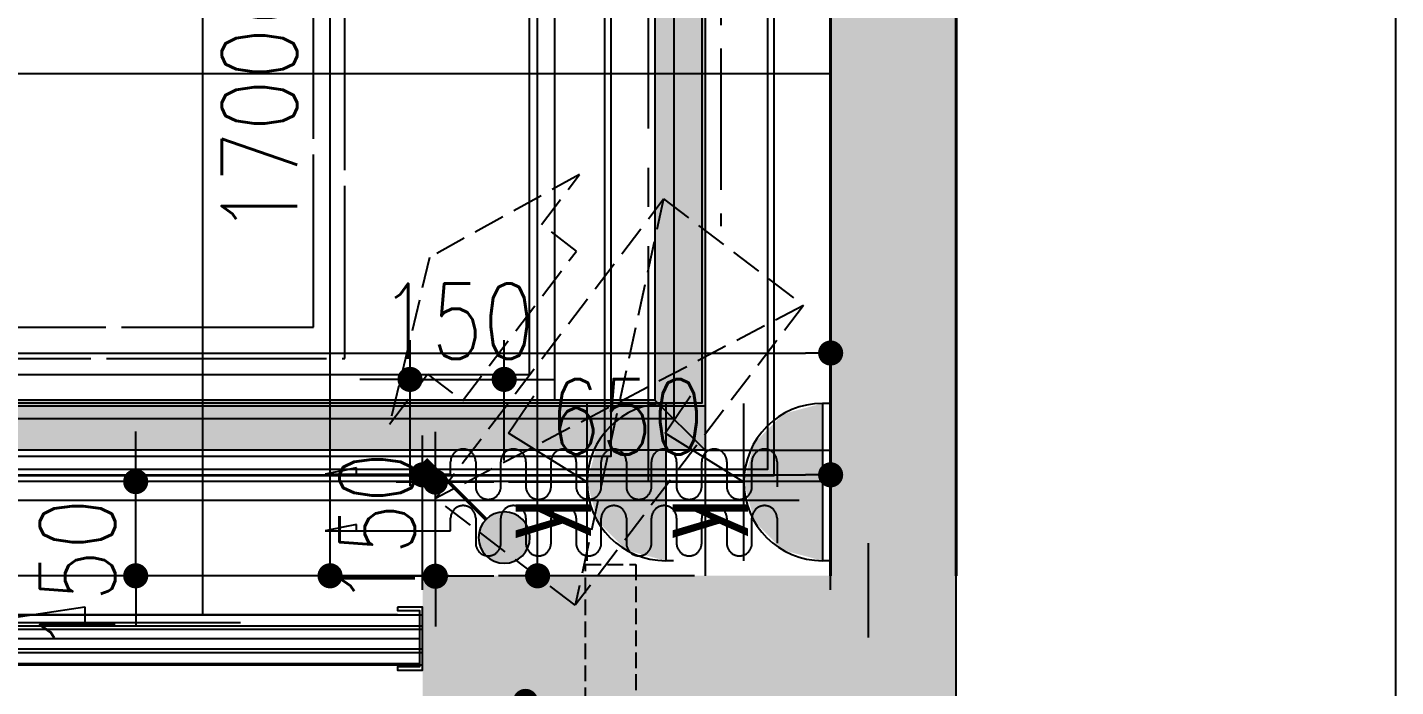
# Model space of a CAD drawing. Header units: inches. Extents: x -2597087 to 134135, y -662679 to 20000.
# Drawn here: x 16245 to 18425, y 6673 to 7723 of the extents above; entities that cross this region are included whole.
import ezdxf
from ezdxf.enums import TextEntityAlignment as Align

# ---------------------------------------------------------------- set-up
doc = ezdxf.new("R2010")
doc.units = ezdxf.units.IN
doc.header["$LTSCALE"] = 100
doc.header["$MEASUREMENT"] = 0
for name, pattern in [('__DASH', [0.35, 0.25, -0.1]), ('CENTER2', [1.125, 0.75, -0.125, 0.125, -0.125]), ('DASH', [0.35, 0.25, -0.1]), ('HIDDENX2', [0.75, 0.5, -0.25])]:
    doc.linetypes.add(name, pattern=pattern)
doc.layers.get('0').update_dxf_attribs({"linetype": 'CONTINUOUS'})
doc.layers.get('Defpoints').update_dxf_attribs({"linetype": 'CONTINUOUS'})
for name, color, linetype in [('_ARWALL-1', 7, 'CONTINUOUS'), ('AIR', 252, 'DASH'), ('DOOR', 4, 'CONTINUOUS'), ('EQUIP-动力', 3, 'CONTINUOUS'), ('EQUIP-照明', 3, 'CONTINUOUS'), ('floor', 8, 'CONTINUOUS'), ('FURNITURE', 1, 'CONTINUOUS'), ('IRC-MED1', 250, 'CONTINUOUS'), ('PUB_HATCH', 8, 'CONTINUOUS'), ('RC', 1, 'CONTINUOUS'), ('RC-dim', 3, 'CONTINUOUS'), ('WALL', 7, 'CONTINUOUS'), ('wall-dim', 3, 'CONTINUOUS'), ('天花开线', 4, 'CONTINUOUS'), ('家具', 1, 'DASH'), ('空调', 8, 'CONTINUOUS')]:
    doc.layers.add(name, color=color, linetype=linetype)
doc.layers.add('COLUMN', color=30, linetype='CONTINUOUS', lineweight=40)
doc.styles.add('_TCH_LABEL', font='COMPLEX', dxfattribs={"bigfont": 'GBCBIG'})
doc.styles.get("Standard").update_dxf_attribs({"font": 'txt.shx', "width": 0.8, "bigfont": 'GBCBIG.shx'})
doc.styles.add('宋体', font='', dxfattribs={"width": 0.8})
doc.styles.get('宋体').set_extended_font_data('SimSun')
doc.dimstyles.new('50', dxfattribs={"dimscale": 50, "dimtxt": 2.4, "dimasz": 0.8, "dimexe": 1.25, "dimexo": 0.6, "dimgap": 0.65, "dimtad": 1, "dimdec": 0, "dimdsep": 46, "dimtxsty": 'Standard', "dimblk1": 'DOT', "dimblk2": 'DOT', "dimsah": 1, "dimcen": 2.5, "dimclrd": 3, "dimclre": 3, "dimclrt": 3, "dimadec": 0, "dimazin": 0, "dimtfac": 1, "dimtdec": 0, "dimtix": 1, "dimtmove": 2, "dimatfit": 0, "dimldrblk": 'DOT', "dimfxl": 5, "dimfxlon": 1, "dimarcsym": 0})

# ---------------------------------------------------------------- blocks, each defined once
blk = doc.blocks.new('A$C6D370B50')
for p, q in [((-1562.1, 38), (-1562.1, 12.5)), ((-1390, 12.5), (-1562.1, 38)), ((-1095.4, 27.5), (-5, 27.5)), ((-1095.4, -12.5), (-1095.4, 27.5)), ((-5, 27.5), (-5, -12.5)), ((-1810, 12.5), (-1390, 12.5)), ((-2095, -12.5), (-2095, -52.5)), ((-1004.6, -12.5), (-2095, -12.5)), ((-5, -12.5), (-1095.4, -12.5)), ((-1004.6, -52.5), (-1004.6, -12.5)), ((-710, -37.5), (-537.9, -63)), ((-290, -37.5), (-710, -37.5)), ((-537.9, -63), (-537.9, -37.5)), ((-2095, -52.5), (-1004.6, -52.5))]:
    blk.add_line(p, q)
blk = doc.blocks.new('A$C516069BB')
at = {"layer": '家具', "color": 2, "linetype": 'HIDDENX2'}
blk.add_lwpolyline([(679.6, 331.1), (0, 331.1), (0, 3039.1), (2023, 3039.1), (2023, 2885.1)], dxfattribs=at)
at = {"layer": '家具', "color": 8, "linetype": 'HIDDENX2'}
blk.add_lwpolyline([(655.7, 381.1), (50, 381.1), (50, 2989.1), (1973, 2989.1), (1973, 2885.1)], dxfattribs=at)
blk = doc.blocks.new('VDFS12A2FAS')
at = {"linetype": 'ByBlock', "lineweight": -2}
h = blk.add_hatch(color=0, dxfattribs=at)
edge = h.paths.add_edge_path()
edge.add_arc((0, 0), 0.818, 0, 360)
at = {"color": 0, "linetype": 'ByBlock', "lineweight": -2}
for p, q in [((0.578, 0.578), (2.454, 2.454)), ((2.454, 2.454), (3.009, 1.899))]:
    blk.add_line(p, q, dxfattribs=at)
at = {"const_width": 0.118}
blk.add_lwpolyline([(0.578, 0.578), (2.454, 2.454), (3.009, 1.899)], dxfattribs=at)
at = {"color": 0, "linetype": 'ByBlock', "lineweight": -2}
blk.add_circle((0, 0), 0.818, dxfattribs=at)
blk = doc.blocks.new('_Dot')
at = {"color": 0, "linetype": 'ByBlock', "lineweight": -2}
blk.add_line((-0.5, 0), (-1, 0), dxfattribs=at)
at = {"color": 0, "linetype": 'ByBlock', "const_width": 0.5}
blk.add_lwpolyline([(-0.25, 0, 1), (0.25, 0, 1)], format="xyb", close=True, dxfattribs=at)
blk = doc.blocks.new('*D82')
at = {"layer": 'Defpoints', "color": 0, "transparency": 16777216}
for p in [(17005, 7162.7), (17005, 7003.6), (16855, 6962.7)]:
    blk.add_point(p, dxfattribs=at)
at = {"layer": 'EQUIP-照明', "color": 3, "lineweight": -2, "transparency": 16777216}
for p, q in [((16855, 6992.7), (16855, 7225.2)), ((17005, 7033.6), (17005, 7225.2)), ((16815, 7162.7), (16775, 7162.7)), ((16855, 7162.7), (17005, 7162.7)), ((17045, 7162.7), (17085, 7162.7))]:
    blk.add_line(p, q, dxfattribs=at)
at = {"layer": 'EQUIP-照明', "color": 3, "lineweight": -2, "transparency": 16777216, "xscale": 40, "yscale": 40, "zscale": 40}
blk.add_blockref('_Dot', (16855, 7162.7), dxfattribs=at)
at = {"layer": 'EQUIP-照明', "color": 3, "lineweight": -2, "transparency": 16777216, "xscale": 40, "yscale": 40, "zscale": 40, "rotation": 180}
blk.add_blockref('_Dot', (17005, 7162.7), dxfattribs=at)
at = {"layer": 'EQUIP-照明', "color": 3, "transparency": 16777216, "insert": (16930, 7255.2), "char_height": 120, "attachment_point": 5}
blk.add_mtext('150', dxfattribs=at)
blk = doc.blocks.new('*D126')
at = {"layer": 'Defpoints', "color": 0, "transparency": 16777216}
for p in [(16875, 7010.7), (14775, 6797.5), (16875, 6797.5)]:
    blk.add_point(p, dxfattribs=at)
at = {"layer": 'wall-dim', "color": 3, "lineweight": -2, "transparency": 16777216}
for p, q in [((14775, 6827.5), (14775, 7073.2)), ((16875, 6827.5), (16875, 7073.2)), ((14815, 7010.7), (16835, 7010.7))]:
    blk.add_line(p, q, dxfattribs=at)
at = {"layer": 'wall-dim', "color": 3, "lineweight": -2, "transparency": 16777216, "xscale": 40, "yscale": 40, "zscale": 40, "rotation": 180}
blk.add_blockref('_Dot', (14775, 7010.7), dxfattribs=at)
at = {"layer": 'wall-dim', "color": 3, "lineweight": -2, "transparency": 16777216, "xscale": 40, "yscale": 40, "zscale": 40}
blk.add_blockref('_Dot', (16875, 7010.7), dxfattribs=at)
at = {"layer": 'wall-dim', "color": 3, "transparency": 16777216, "insert": (15825, 7103.2), "char_height": 120, "attachment_point": 5}
blk.add_mtext('2100', dxfattribs=at)
blk = doc.blocks.new('*D127')
at = {"layer": 'Defpoints', "color": 0, "transparency": 16777216}
for p in [(17525, 7010.7), (16875, 6797.5), (17525, 6797.5)]:
    blk.add_point(p, dxfattribs=at)
at = {"layer": 'wall-dim', "color": 3, "lineweight": -2, "transparency": 16777216}
for p, q in [((16875, 6827.5), (16875, 7073.2)), ((17525, 6827.5), (17525, 7073.2)), ((16915, 7010.7), (17485, 7010.7))]:
    blk.add_line(p, q, dxfattribs=at)
at = {"layer": 'wall-dim', "color": 3, "lineweight": -2, "transparency": 16777216, "xscale": 40, "yscale": 40, "zscale": 40, "rotation": 180}
blk.add_blockref('_Dot', (16875, 7010.7), dxfattribs=at)
at = {"layer": 'wall-dim', "color": 3, "lineweight": -2, "transparency": 16777216, "xscale": 40, "yscale": 40, "zscale": 40}
blk.add_blockref('_Dot', (17525, 7010.7), dxfattribs=at)
at = {"layer": 'wall-dim', "color": 3, "transparency": 16777216, "insert": (17200, 7103.2), "char_height": 120, "attachment_point": 5}
blk.add_mtext('650', dxfattribs=at)
blk = doc.blocks.new('*D209')
at = {"layer": 'Defpoints', "color": 0, "transparency": 16777216}
for p in [(16418, 6999.9), (16418, 6999.9), (16418, 6849.9)]:
    blk.add_point(p, dxfattribs=at)
at = {"layer": 'RC-dim', "color": 3, "lineweight": -2, "transparency": 16777216}
for p, q in [((16418, 7039.9), (16418, 7079.9)), ((16418, 6999.9), (16355.5, 6999.9)), ((16418, 6849.9), (16418, 6999.9)), ((16418, 6849.9), (16355.5, 6849.9)), ((16418, 6809.9), (16418, 6769.9))]:
    blk.add_line(p, q, dxfattribs=at)
at = {"layer": 'RC-dim', "color": 3, "lineweight": -2, "transparency": 16777216, "xscale": 40, "yscale": 40, "zscale": 40}
for p, rotation in [((16418, 6999.9), 270), ((16418, 6849.9), 90)]:
    blk.add_blockref('_Dot', p, dxfattribs=dict(at, rotation=rotation))
at = {"layer": 'RC-dim', "color": 3, "transparency": 16777216, "insert": (16325.5, 6849.9), "char_height": 120, "attachment_point": 5, "rotation": 90}
blk.add_mtext('150', dxfattribs=at)
blk = doc.blocks.new('*D215')
at = {"layer": 'Defpoints', "color": 0, "transparency": 16777216}
for p in [(17525, 7204.7), (14225, 6902.7), (17525, 6902.7)]:
    blk.add_point(p, dxfattribs=at)
at = {"layer": 'wall-dim', "color": 3, "lineweight": -2, "transparency": 16777216}
for p, q in [((14225, 6954.7), (14225, 7267.2)), ((17525, 6954.7), (17525, 7267.2)), ((14265, 7204.7), (17485, 7204.7))]:
    blk.add_line(p, q, dxfattribs=at)
at = {"layer": 'wall-dim', "color": 3, "lineweight": -2, "transparency": 16777216, "xscale": 40, "yscale": 40, "zscale": 40, "rotation": 180}
blk.add_blockref('_Dot', (14225, 7204.7), dxfattribs=at)
at = {"layer": 'wall-dim', "color": 3, "lineweight": -2, "transparency": 16777216, "xscale": 40, "yscale": 40, "zscale": 40}
blk.add_blockref('_Dot', (17525, 7204.7), dxfattribs=at)
at = {"layer": 'wall-dim', "color": 3, "transparency": 16777216, "insert": (15875, 7297.2), "char_height": 120, "attachment_point": 5}
blk.add_mtext('3300', dxfattribs=at)
blk = doc.blocks.new('柜式空调')
at = {"layer": '空调', "linetype": 'DASH', "ltscale": 2}
for p, q in [((-300, 0), (300, -280)), ((-300, -280), (300, 0))]:
    blk.add_line(p, q, dxfattribs=at)
for points in [[(300, -280), (-300, -280), (-300, 0), (300, 0)], [(250, -410), (150, -410), (150, -340), (-150, -340), (-150, -410), (-250, -410), (0, -520)]]:
    blk.add_lwpolyline(points, close=True, dxfattribs=at)
blk = doc.blocks.new('A$C38B7485E')
at = {"layer": 'PUB_HATCH'}
blk.add_hatch(color=6, dxfattribs=at).paths.add_polyline_path([(8650.1, 2000), (9500.1, 2000), (9500.1, 2056.4), (9500.1, 2100), (9500.1, 4400), (9300.1, 4400), (9300.1, 2200), (8650.1, 2200)])
at = {"layer": '_ARWALL-1'}
blk.add_line((9500.1, 700), (9500.1, 10700), dxfattribs=at)
at = {"layer": 'COLUMN', "color": 6}
for p, q in [((9300.1, 4400), (9300.1, 2200)), ((9500.1, 2200), (9500.1, 4400))]:
    blk.add_line(p, q, dxfattribs=at)
blk = doc.blocks.new('HJ1')
for p, q in [((-337.8, 478), (-337.8, 444.2)), ((337.8, 478), (337.8, 444.2)), ((-337.8, 444.2), (337.8, 444.2)), ((337.8, 106.4), (-337.8, 106.4)), ((0, 106.4), (-209.3, -232)), ((0, 106.4), (0, -231.4)), ((-209.3, -232), (-370.8, -122.7))]:
    blk.add_line(p, q)
blk.add_arc((0, 444.2), 337.8, 180, 0)
for points in [[(292.6, 275.3), (-292.6, 275.3), (337.8, 444.2), (-337.8, 444.2)], [(168.9, 151.7), (-168.9, 151.7), (292.6, 275.3), (-292.6, 275.3)], [(0, 106.4), (0, 106.4), (168.9, 151.7), (-168.9, 151.7)]]:
    blk.add_solid(points)
at = {"style": '_TCH_LABEL', "flags": 9}
blk.add_attdef('A', (0, -231.4), '', height=0.0135, dxfattribs=at)
blk = doc.blocks.new('*D321')
at = {"layer": 'Defpoints', "color": 0, "transparency": 16777216}
for p in [(16895.4, 6999.2), (17018.7, 6999.2), (17018.7, 6849.2)]:
    blk.add_point(p, dxfattribs=at)
at = {"layer": 'EQUIP-动力', "color": 3, "lineweight": -2, "transparency": 16777216}
for p, q in [((16895.4, 7039.2), (16895.4, 7079.2)), ((16988.7, 6999.2), (16832.9, 6999.2)), ((16895.4, 6849.2), (16895.4, 6999.2)), ((16988.7, 6849.2), (16832.9, 6849.2)), ((16895.4, 6809.2), (16895.4, 6769.2))]:
    blk.add_line(p, q, dxfattribs=at)
at = {"layer": 'EQUIP-动力', "color": 3, "lineweight": -2, "transparency": 16777216, "xscale": 40, "yscale": 40, "zscale": 40}
for p, rotation in [((16895.4, 6999.2), 270), ((16895.4, 6849.2), 90)]:
    blk.add_blockref('_Dot', p, dxfattribs=dict(at, rotation=rotation))
at = {"layer": 'EQUIP-动力', "color": 3, "transparency": 16777216, "insert": (16802.9, 6924.2), "char_height": 120, "attachment_point": 5, "rotation": 90}
blk.add_mtext('150', dxfattribs=at)
blk = doc.blocks.new('*D334')
at = {"layer": 'Defpoints', "color": 0, "transparency": 16777216}
for p in [(17058.2, 13149.9), (17304.3, 13149.9), (17347.1, 6849.9)]:
    blk.add_point(p, dxfattribs=at)
at = {"layer": 'wall-dim', "color": 3, "lineweight": -2, "transparency": 16777216}
for p, q in [((17274.3, 13149.9), (16995.7, 13149.9)), ((17058.2, 6889.9), (17058.2, 13109.9)), ((17308.2, 6849.9), (16995.7, 6849.9))]:
    blk.add_line(p, q, dxfattribs=at)
at = {"layer": 'wall-dim', "color": 3, "lineweight": -2, "transparency": 16777216, "xscale": 40, "yscale": 40, "zscale": 40}
for p, rotation in [((17058.2, 13149.9), 90), ((17058.2, 6849.9), 270)]:
    blk.add_blockref('_Dot', p, dxfattribs=dict(at, rotation=rotation))
at = {"layer": 'wall-dim', "color": 3, "transparency": 16777216, "insert": (16965.7, 9999.9), "char_height": 120, "attachment_point": 5, "rotation": 90}
blk.add_mtext('6300', dxfattribs=at)
blk = doc.blocks.new('*D487')
at = {"layer": 'Defpoints', "color": 0, "transparency": 16777216}
for p in [(16690.7, 8549.9), (16727.6, 8549.9), (16894.1, 6849.9)]:
    blk.add_point(p, dxfattribs=at)
at = {"layer": 'FURNITURE', "color": 3, "lineweight": -2, "transparency": 16777216}
for p, q in [((16720.7, 8549.9), (16790.1, 8549.9)), ((16727.6, 6889.9), (16727.6, 8509.9)), ((16864.1, 6849.9), (16665.1, 6849.9))]:
    blk.add_line(p, q, dxfattribs=at)
at = {"layer": 'FURNITURE', "color": 3, "lineweight": -2, "transparency": 16777216, "xscale": 40, "yscale": 40, "zscale": 40}
for p, rotation in [((16727.6, 8549.9), 90), ((16727.6, 6849.9), 270)]:
    blk.add_blockref('_Dot', p, dxfattribs=dict(at, rotation=rotation))
at = {"layer": 'FURNITURE', "color": 3, "transparency": 16777216, "insert": (16635.1, 7699.9), "char_height": 120, "attachment_point": 5, "rotation": 90}
blk.add_mtext('1700(RS)', dxfattribs=at)
blk = doc.blocks.new('*D485')
at = {"layer": 'Defpoints', "color": 0, "transparency": 16777216}
for p in [(17024.3, 6649.9), (17038.9, 6050.1), (17161, 6050.1)]:
    blk.add_point(p, dxfattribs=at)
at = {"layer": 'EQUIP-动力', "color": 3, "lineweight": -2, "transparency": 16777216}
for p, q in [((17038.9, 6649.9), (17101.4, 6649.9)), ((17038.9, 6609.9), (17038.9, 6090.1)), ((17131, 6050.1), (16976.4, 6050.1))]:
    blk.add_line(p, q, dxfattribs=at)
at = {"layer": 'EQUIP-动力', "color": 3, "lineweight": -2, "transparency": 16777216, "xscale": 40, "yscale": 40, "zscale": 40}
for p, rotation in [((17038.9, 6649.9), 90), ((17038.9, 6050.1), 270)]:
    blk.add_blockref('_Dot', p, dxfattribs=dict(at, rotation=rotation))
at = {"layer": 'EQUIP-动力', "color": 3, "transparency": 16777216, "insert": (16869.2, 6405.2), "char_height": 120, "attachment_point": 5, "rotation": 90}
blk.add_mtext('600(RS)', dxfattribs=at)
blk = doc.blocks.new('*D757')
at = {"layer": 'Defpoints', "color": 0, "transparency": 16777216}
for p in [(16875, 7010.7), (14775, 6797.5), (16875, 6797.5)]:
    blk.add_point(p, dxfattribs=at)
at = {"layer": 'wall-dim', "color": 3, "lineweight": -2, "transparency": 16777216}
for p, q in [((14775, 6827.5), (14775, 7073.2)), ((16875, 6827.5), (16875, 7073.2)), ((14815, 7010.7), (16835, 7010.7))]:
    blk.add_line(p, q, dxfattribs=at)
at = {"layer": 'wall-dim', "color": 3, "lineweight": -2, "transparency": 16777216, "xscale": 40, "yscale": 40, "zscale": 40, "rotation": 180}
blk.add_blockref('_Dot', (14775, 7010.7), dxfattribs=at)
at = {"layer": 'wall-dim', "color": 3, "lineweight": -2, "transparency": 16777216, "xscale": 40, "yscale": 40, "zscale": 40}
blk.add_blockref('_Dot', (16875, 7010.7), dxfattribs=at)
at = {"layer": 'wall-dim', "color": 3, "transparency": 16777216, "insert": (15825, 7103.2), "char_height": 120, "attachment_point": 5}
blk.add_mtext('2100', dxfattribs=at)
blk = doc.blocks.new('*D758')
at = {"layer": 'Defpoints', "color": 0, "transparency": 16777216}
for p in [(17525, 7010.7), (16875, 6797.5), (17525, 6797.5)]:
    blk.add_point(p, dxfattribs=at)
at = {"layer": 'wall-dim', "color": 3, "lineweight": -2, "transparency": 16777216}
for p, q in [((16875, 6827.5), (16875, 7073.2)), ((17525, 6827.5), (17525, 7073.2)), ((16915, 7010.7), (17485, 7010.7))]:
    blk.add_line(p, q, dxfattribs=at)
at = {"layer": 'wall-dim', "color": 3, "lineweight": -2, "transparency": 16777216, "xscale": 40, "yscale": 40, "zscale": 40, "rotation": 180}
blk.add_blockref('_Dot', (16875, 7010.7), dxfattribs=at)
at = {"layer": 'wall-dim', "color": 3, "lineweight": -2, "transparency": 16777216, "xscale": 40, "yscale": 40, "zscale": 40}
blk.add_blockref('_Dot', (17525, 7010.7), dxfattribs=at)
at = {"layer": 'wall-dim', "color": 3, "transparency": 16777216, "insert": (17200, 7103.2), "char_height": 120, "attachment_point": 5}
blk.add_mtext('650', dxfattribs=at)
blk = doc.blocks.new('*D555')
at = {"layer": 'Defpoints', "color": 0, "transparency": 16777216}
for p in [(17525, 7204.7), (14225, 6902.7), (17525, 6902.7)]:
    blk.add_point(p, dxfattribs=at)
at = {"layer": 'wall-dim', "color": 3, "lineweight": -2, "transparency": 16777216}
for p, q in [((14225, 6954.7), (14225, 7267.2)), ((17525, 6954.7), (17525, 7267.2)), ((14265, 7204.7), (17485, 7204.7))]:
    blk.add_line(p, q, dxfattribs=at)
at = {"layer": 'wall-dim', "color": 3, "lineweight": -2, "transparency": 16777216, "xscale": 40, "yscale": 40, "zscale": 40, "rotation": 180}
blk.add_blockref('_Dot', (14225, 7204.7), dxfattribs=at)
at = {"layer": 'wall-dim', "color": 3, "lineweight": -2, "transparency": 16777216, "xscale": 40, "yscale": 40, "zscale": 40}
blk.add_blockref('_Dot', (17525, 7204.7), dxfattribs=at)
at = {"layer": 'wall-dim', "color": 3, "transparency": 16777216, "insert": (15875, 7297.2), "char_height": 120, "attachment_point": 5}
blk.add_mtext('3300', dxfattribs=at)
blk = doc.blocks.new('*D564')
at = {"layer": 'Defpoints', "color": 0, "transparency": 16777216}
for p in [(17058.2, 13149.9), (17304.3, 13149.9), (17347.1, 6849.9)]:
    blk.add_point(p, dxfattribs=at)
at = {"layer": 'wall-dim', "color": 3, "lineweight": -2, "transparency": 16777216}
for p, q in [((17274.3, 13149.9), (16995.7, 13149.9)), ((17058.2, 6889.9), (17058.2, 13109.9)), ((17308.2, 6849.9), (16995.7, 6849.9))]:
    blk.add_line(p, q, dxfattribs=at)
at = {"layer": 'wall-dim', "color": 3, "lineweight": -2, "transparency": 16777216, "xscale": 40, "yscale": 40, "zscale": 40}
for p, rotation in [((17058.2, 13149.9), 90), ((17058.2, 6849.9), 270)]:
    blk.add_blockref('_Dot', p, dxfattribs=dict(at, rotation=rotation))
at = {"layer": 'wall-dim', "color": 3, "transparency": 16777216, "insert": (16965.7, 9999.9), "char_height": 120, "attachment_point": 5, "rotation": 90}
blk.add_mtext('6300', dxfattribs=at)

msp = doc.modelspace()

# ---------------------------------------------------------------- hatches: boundary and pattern name
at = {"layer": 'floor'}
h = msp.add_hatch(dxfattribs=at)
h.set_pattern_fill('LINECAS', color=256, scale=300, pattern_type=2)
h.set_pattern_definition([(0, (71, 109), (291, 129), [33, -267, 11.1, -93, 21, -213]), (5, (107, 151), (36.9482, 162.8399), [39, -291, 13.8, -129, 33, -267]), (10, (113, 163), (50.775, 213.0537), [6, -51, 15, -159, 39, -291]), (15, (149, 217), (34.7026, 229.8124), [9, -87, 17.1, -201, 6, -51]), (20, (179, 241), (29.901, 295.0185), [11.1, -93, 21, -213, -900, -87]), (25, (221, 1), (21.121, 330.932), [13.8, -129, 33, -267, 11.1, -93]), (30, (233, 37), (148.57111, 144.6673), [15, -159, 39, -291, 13.8, -129]), (35, (287, 43), (124.57824, 193.438), [17.1, -201, 6, -51, 15, -159]), (40, (311, 79), (144.7546, 242.86642), [21, -213, 9, -87, 17.1, -201]), (45, (71, 151), (-89.0955, 212.132), [11.1, -93, 33, -267, 13.8, -129]), (50, (311, 109), (-121.1928, 168.2686), [9, -87, 21, -213, 11.1, -93]), (55, (287, 79), (36.6656, 329.5719), [6, -51, 17.1, -201, 9, -87]), (60, (233, 43), (21.7827, 295.7288), [39, -291, 15, -159, 6, -51]), (65, (221, 37), (5.73107, 232.34706), [33, -267, 13.8, -129, 39, -291]), (70, (179, 1), (-13.0072, 218.63397), [21, -213, 11.1, -93, 33, -267]), (75, (149, 241), (-8.10999, 166.78198), [17.1, -201, 9, -87, 21, -213]), (80, (113, 217), (-264.1784, 177.572), [15, -159, 6, -51, 17.1, -201]), (85, (107, 163), (-257.8785, 115.9167), [13.8, -129, 39, -291, 15, -159]), (90, (-31, -209), (-129, 291), [38.1, -267, 10.5, -93, 23.7, -213]), (95, (107, 151), (-162.8399, 36.9482), [44.7, -291, 14.1, -129, 38.1, -267]), (100, (113, 163), (-213.0537, 50.775), [3, -51, 17.7, -159, 44.7, -291]), (105, (149, 217), (-229.8124, 34.7026), [6.9, -87, 18.3, -201, 3, -51]), (110, (179, 241), (-295.0185, 29.901), [10.5, -93, -23700, -213, 6.9, -87]), (115, (221, 1), (-330.932, 21.121), [14.1, -129, 38.1, -267, 10.5, -93]), (120, (233, 37), (-144.6673, 148.57111), [17.7, -159, -44700, -291, 14.1, -129]), (125, (287, 43), (-193.438, 124.57824), [18.3, -201, 3, -51, 17.7, -159]), (130, (311, 79), (-242.86642, 144.7546), [23.7, -213, 6.9, -87, -183, -201]), (135, (71, 151), (-212.132, -89.0955), [10.5, -93, 38.1, -267, 14.1, -129]), (140, (311, 109), (-168.2686, -121.1928), [6.9, -87, 23.7, -213, 10.5, -93]), (145, (287, 79), (-329.5719, 36.6656), [3, -51, -18300, -201, 6.9, -87]), (150, (233, 43), (-295.7288, 21.7827), [44.7, -291, 17.7, -159, 3, -51]), (155, (221, 37), (-232.34706, 5.73107), [38.1, -267, 14.1, -129, 44.7, -291]), (160, (179, 1), (-218.63397, -13.0072), [23.7, -213, 10.5, -93, 38.1, -267]), (165, (149, 241), (-166.78198, -8.10999), [18.3, -201, 6.9, -87, 23.7, -213]), (170, (113, 217), (-177.572, -264.1784), [17.7, -159, 3, -51, 18.3, -201])])
h.paths.add_polyline_path([(14975, 12899.868), (17275, 12899.868), (17275, 7099.868), (14495, 7099.868), (14495, 10799.868), (14975, 10799.868)], flags=16)
h.paths.add_polyline_path([(14925, 12949.868), (17325, 12949.868), (17325, 7049.868), (14445, 7049.868), (14445, 10849.868), (14925, 10849.868)])
h = msp.add_hatch(dxfattribs=at)
h.set_pattern_fill('AR-SAND', color=256, scale=14)
h.set_pattern_definition([(37.5, (20, -50), (-0.881907, 26.975533), [0, -21.28, 0, -23.8, 0, -22.75]), (7.5, (20, -50), (24.776874, 39.510045), [0, -11.48, 0, -19.18, 0, -7.35]), (327.5, (2.78, -50), (43.597986, 0.079227), [0, -7, 0, -25.2, 0, -32.9]), (317.5, (2.78, -50), (42.08577, 12.28746), [0, -3.5, 0, -16.52, 0, -18.9])])
h.paths.add_polyline_path([(15005, 12869.868), (17245, 12869.868), (17245, 7129.868), (14525, 7129.868), (14525, 10769.868), (15005, 10769.868)], flags=16)
h.paths.add_polyline_path([(14975, 12899.868), (17275, 12899.868), (17275, 7099.868), (14495, 7099.868), (14495, 10799.868), (14975, 10799.868)])

# ---------------------------------------------------------------- linework, layer by layer
at = {"layer": 'AIR'}
msp.add_lwpolyline([(17214.69, 6867.982), (17214.69, 6612.188), (17134.69, 6612.188), (17134.69, 6867.982), (17214.69, 6867.982)], dxfattribs=at)
at = {"layer": 'DOOR'}
msp.add_lwpolyline([(16835, 6799.868), (16835, 6794.868), (16870, 6794.868), (16870, 6704.868), (16835, 6704.868), (16835, 6699.868), (16875, 6699.868), (16875, 6799.868), (16835, 6799.868)], dxfattribs=at)
at = {"layer": 'EQUIP-动力', "color": 8, "linetype": '__DASH', "ltscale": 10}
for p, q in [((16751.313, 7195.89), (16751.313, 9903.846)), ((16701.313, 7245.89), (16701.313, 9853.846)), ((16095.642, 7245.89), (16701.313, 7245.89)), ((16071.73, 7195.89), (16751.313, 7195.89)), ((16769.622, 7021.652), (16719.622, 7011.652)), ((16769.622, 7011.652), (16769.622, 7021.652)), ((16919.622, 7011.652), (16919.622, 7031.652)), ((16959.622, 7031.652), (16959.622, 6991.652)), ((16999.622, 6991.652), (16999.622, 7031.652)), ((17039.622, 7031.652), (17039.622, 6991.652)), ((17079.622, 6991.652), (17079.622, 7031.652)), ((17119.622, 7031.652), (17119.622, 6991.652)), ((17159.622, 6991.652), (17159.622, 7031.652)), ((17199.622, 7031.652), (17199.622, 6991.652)), ((17239.622, 6991.652), (17239.622, 7031.652)), ((17279.622, 7031.652), (17279.622, 6991.652)), ((17319.622, 6991.652), (17319.622, 7031.652)), ((17359.622, 7031.652), (17359.622, 6991.652)), ((17399.622, 6991.652), (17399.622, 7031.652)), ((17439.622, 7031.652), (17439.622, 6991.652)), ((16719.622, 7011.652), (16919.622, 7011.652)), ((16769.622, 6931.652), (16719.622, 6921.652)), ((16769.622, 6921.652), (16769.622, 6931.652)), ((16919.622, 6921.652), (16919.622, 6941.652)), ((16959.622, 6941.652), (16959.622, 6901.652)), ((16999.622, 6901.652), (16999.622, 6941.652)), ((17039.622, 6941.652), (17039.622, 6901.652)), ((17079.622, 6901.652), (17079.622, 6941.652)), ((17119.622, 6941.652), (17119.622, 6901.652)), ((17159.622, 6901.652), (17159.622, 6941.652)), ((17199.622, 6941.652), (17199.622, 6901.652)), ((17239.622, 6901.652), (17239.622, 6941.652)), ((17279.622, 6941.652), (17279.622, 6901.652)), ((17319.622, 6901.652), (17319.622, 6941.652)), ((17359.622, 6941.652), (17359.622, 6901.652)), ((17399.622, 6901.652), (17399.622, 6941.652)), ((17439.622, 6941.652), (17439.622, 6901.652)), ((16719.622, 6921.652), (16919.622, 6921.652))]:
    msp.add_line(p, q, dxfattribs=at)
for centre, start, end in [((16939.622, 7031.652), 0, 180), ((17019.622, 7031.652), 0, 180), ((17099.622, 7031.652), 0, 180), ((17179.622, 7031.652), 0, 180), ((17259.622, 7031.652), 0, 180), ((17339.622, 7031.652), 0, 180), ((17419.622, 7031.652), 0, 180), ((16979.622, 6991.652), 180, 0), ((17059.622, 6991.652), 180, 0), ((17139.622, 6991.652), 180, 0), ((17219.622, 6991.652), 180, 0), ((17299.622, 6991.652), 180, 0), ((17379.622, 6991.652), 180, 0), ((16939.622, 6941.652), 0, 180), ((17019.622, 6941.652), 0, 180), ((17099.622, 6941.652), 0, 180), ((17179.622, 6941.652), 0, 180), ((17259.622, 6941.652), 0, 180), ((17339.622, 6941.652), 0, 180), ((17419.622, 6941.652), 0, 180), ((16979.622, 6901.652), 180, 0), ((17059.622, 6901.652), 180, 0), ((17139.622, 6901.652), 180, 0), ((17219.622, 6901.652), 180, 0), ((17299.622, 6901.652), 180, 0), ((17379.622, 6901.652), 180, 0)]:
    msp.add_arc(centre, 20, start, end, dxfattribs=at)
at = {"layer": 'floor'}
for p, q in [((16525.001, 6787.939), (16525, 13149.868)), ((14225, 7649.868), (17525, 7649.868)), ((17325, 7049.868), (17245, 7129.868)), ((17325, 7049.868), (17525, 7049.868)), ((17325, 7049.868), (17325, 6849.868)), ((17585, 6901.776), (17585, 6751.776))]:
    msp.add_line(p, q, dxfattribs=at)
at = {"layer": 'floor', "color": 1}
for p, q in [((14775, 6787.939), (16875, 6787.939)), ((14775, 6707.939), (16875, 6707.939))]:
    msp.add_line(p, q, dxfattribs=at)
at = {"layer": 'floor', "color": 8}
for p, q in [((14775, 6770.438), (16875, 6770.438)), ((14775, 6764.782), (16875, 6764.782)), ((14775, 6733.519), (16875, 6733.519)), ((14775, 6727.862), (16875, 6727.862))]:
    msp.add_line(p, q, dxfattribs=at)
at = {"layer": 'floor', "color": 1}
for points in [[(14925, 12949.868), (17325, 12949.868), (17325, 7049.868), (14445, 7049.868), (14445, 10849.868), (14925, 10849.868)], [(14975, 12899.868), (17275, 12899.868), (17275, 7099.868), (14495, 7099.868), (14495, 10799.868), (14975, 10799.868)], [(15005, 12869.868), (17245, 12869.868), (17245, 7129.868), (14525, 7129.868), (14525, 10769.868), (15005, 10769.868)]]:
    msp.add_lwpolyline(points, close=True, dxfattribs=at)
at = {"layer": 'floor', "color": 8}
msp.add_lwpolyline([(16835, 6787.939), (14815, 6787.939)], dxfattribs=at)
at = {"layer": 'IRC-MED1'}
msp.add_line((16855, 6769.872), (14845, 6769.872), dxfattribs=at)
for points in [[(18425, 15249.868), (18425, 5249.868), (18085.179, 5249.868)], [(17475.001, 6969.872), (14245, 6969.872)]]:
    msp.add_lwpolyline(points, dxfattribs=at)
for points in [[(17435.001, 10029.872), (14285, 10029.872), (14285, 7009.872), (17435.001, 7009.872)], [(17425.001, 10019.872), (14295, 10019.872), (14295, 7019.872), (17425.001, 7019.872)], [(14394.98, 9919.872), (17325.001, 9919.872), (17325.001, 7119.872), (14394.98, 7119.872)], [(14399.98, 9914.872), (17320.001, 9914.872), (17320.001, 7124.872), (14399.98, 7124.872)]]:
    msp.add_lwpolyline(points, close=True, dxfattribs=at)
at = {"layer": 'RC', "color": 6, "linetype": 'CENTER2', "ltscale": 5}
msp.add_line((17235, 6999.868), (17235, 13149.868), dxfattribs=at)
at = {"layer": 'RC', "color": 2}
msp.add_line((17525, 6999.868), (14225, 6999.868), dxfattribs=at)
at = {"layer": 'RC', "linetype": 'ByBlock'}
msp.add_line((16917.019, 6849.868), (14775, 6849.868), dxfattribs=at)
at = {"layer": 'RC', "color": 2}
msp.add_lwpolyline([(17175, 13129.868), (17175, 7039.868), (14245, 7039.868), (14245.001, 11109.868), (14645, 11109.868), (14645, 13129.868), (17175, 13129.868)], dxfattribs=at)
at = {"layer": 'RC'}
for points in [[(17165, 13119.868), (17165, 7049.868), (14255, 7049.868), (14255.001, 11099.868), (14655, 11099.868), (14655, 13119.868)], [(17085, 13039.868), (17085, 7129.868), (14335, 7129.868), (14335.001, 11019.868), (14735, 11019.868), (14735, 13039.868)], [(17045, 12999.868), (17045, 7169.868), (14375, 7169.868), (14375.001, 10979.868), (14775, 10979.868), (14775, 12999.868)]]:
    msp.add_lwpolyline(points, close=True, dxfattribs=at)
at = {"layer": 'wall-dim'}
msp.add_lwpolyline([(17525, 13149.868), (17525, 6899.868)], dxfattribs=at)
msp.add_lwpolyline([(17525, 13149.868), (17525, 6899.868)], dxfattribs=at)
at = {"layer": '天花开线', "linetype": 'CENTER2', "ltscale": 3}
msp.add_line((17350, 9376.985), (17350, 7406.667), dxfattribs=at)
at = {"layer": '家具', "linetype": 'DASH'}
for points in [[(16769.622, 7011.652), (16769.622, 7021.652), (16719.622, 7011.652), (16919.622, 7011.652), (16919.622, 7031.652, -1), (16959.622, 7031.652), (16959.622, 6991.652, 1), (16999.622, 6991.652), (16999.622, 7031.652, -1), (17039.622, 7031.652), (17039.622, 6991.652, 1), (17079.622, 6991.652), (17079.622, 7031.652, -1), (17119.622, 7031.652), (17119.622, 6991.652, 1), (17159.622, 6991.652), (17159.622, 7031.652, -1), (17199.622, 7031.652), (17199.622, 6991.652, 1), (17239.622, 6991.652), (17239.622, 7031.652, -1), (17279.622, 7031.652), (17279.622, 6991.652, 1), (17319.622, 6991.652), (17319.622, 7031.652, -1), (17359.622, 7031.652), (17359.622, 6991.652, 1), (17399.622, 6991.652), (17399.622, 7031.652, -1), (17439.622, 7031.652), (17439.622, 6991.652)], [(16769.622, 6921.652), (16769.622, 6931.652), (16719.622, 6921.652), (16919.622, 6921.652), (16919.622, 6941.652, -1), (16959.622, 6941.652), (16959.622, 6901.652, 1), (16999.622, 6901.652), (16999.622, 6941.652, -1), (17039.622, 6941.652), (17039.622, 6901.652, 1), (17079.622, 6901.652), (17079.622, 6941.652, -1), (17119.622, 6941.652), (17119.622, 6901.652, 1), (17159.622, 6901.652), (17159.622, 6941.652, -1), (17199.622, 6941.652), (17199.622, 6901.652, 1), (17239.622, 6901.652), (17239.622, 6941.652, -1), (17279.622, 6941.652), (17279.622, 6901.652, 1), (17319.622, 6901.652), (17319.622, 6941.652, -1), (17359.622, 6941.652), (17359.622, 6901.652, 1), (17399.622, 6901.652), (17399.622, 6941.652, -1), (17439.622, 6941.652), (17439.622, 6901.652)]]:
    msp.add_lwpolyline(points, format="xyb", dxfattribs=at)

# ---------------------------------------------------------------- block references
at = {"layer": 'DOOR', "linetype": 'HIDDENX2', "xscale": -1}
msp.add_blockref('A$C6D370B50', (14775, 6762.368), dxfattribs=at)
at = {"layer": 'EQUIP-动力', "linetype": 'DASH', "rotation": 232.7101107707637}
msp.add_blockref('柜式空调', (17299.935, 7041.846), dxfattribs=at)
at = {"layer": 'EQUIP-动力', "color": 5}
ref = msp.add_blockref('HJ1', (17097.631, 6999.186), dxfattribs=dict(at, xscale=0.3708590045571327, yscale=0.3708590045571327, zscale=0.3708590045571327, rotation=270))
ref.add_attrib('K', 'K', dxfattribs={"height": 120, "rotation": 270, "style": '宋体', "width": 0.796875}).set_placement((16987.528, 6940.477), align=Align.BOTTOM_CENTER)
ref = msp.add_blockref('HJ1', (17347.255, 6999.186), dxfattribs=dict(at, xscale=0.3708590045571327, yscale=0.3708590045571327, zscale=0.3708590045571327, rotation=270))
ref.add_attrib('K', 'K', dxfattribs={"height": 120, "rotation": 270, "style": '宋体', "width": 0.796875}).set_placement((17237.153, 6940.477), align=Align.BOTTOM_CENTER)
at = {"layer": 'EQUIP-照明', "xscale": -50, "yscale": 50, "zscale": 50}
msp.add_blockref('VDFS12A2FAS', (17005, 6910.77), dxfattribs=at)
at = {"layer": 'WALL'}
msp.add_blockref('A$C38B7485E', (8224.867, 4649.868), dxfattribs=at)
at = {"layer": '家具', "linetype": 'HIDDENX2', "xscale": -1}
msp.add_blockref('A$C516069BB', (16751.313, 6864.781), dxfattribs=at)
at = {"layer": '家具', "linetype": 'DASH', "rotation": 232.7101107707637}
msp.add_blockref('柜式空调', (17299.935, 7041.846), dxfattribs=at)

# ---------------------------------------------------------------- dimensions: what is measured, and where the dimension line sits
at = {"layer": 'EQUIP-动力'}
dim = msp.add_linear_dim(base=(16895.419, 6999.202), p1=(17018.735, 6849.202), p2=(17018.735, 6999.202), angle=90, dimstyle='50', dxfattribs=at)
dim.commit()
dim.dimension.update_dxf_attribs({"geometry": '*D321', "text_midpoint": (16802.919, 6924.202)})
dim = msp.add_linear_dim(base=(17038.922, 6050.08), p1=(17024.309, 6649.868), p2=(17160.978, 6050.08), angle=90, text='<>(RS)', dimstyle='50', dxfattribs=at)
dim.commit()
dim.dimension.update_dxf_attribs({"geometry": '*D485', "text_midpoint": (16869.174, 6405.204), "dimtype": 160})
at = {"layer": 'EQUIP-照明', "color": 6}
dim = msp.add_linear_dim(base=(17005, 7162.679), p1=(16855, 6962.679), p2=(17005, 7003.577), dimstyle='50', dxfattribs=at)
dim.commit()
dim.dimension.update_dxf_attribs({"geometry": '*D82', "text_midpoint": (16930, 7255.179)})
at = {"layer": 'FURNITURE'}
dim = msp.add_linear_dim(base=(16727.573, 8549.868), p1=(16894.071, 6849.868), p2=(16690.716, 8549.868), angle=90, text='<>(RS)', dimstyle='50', dxfattribs=at)
dim.commit()
dim.dimension.update_dxf_attribs({"geometry": '*D487', "text_midpoint": (16635.073, 7699.868)})
at = {"layer": 'RC-dim'}
dim = msp.add_linear_dim(base=(16418.049, 6999.868), p1=(16418.049, 6849.868), p2=(16418.049, 6999.868), angle=90, dimstyle='50', dxfattribs=at)
dim.commit()
dim.dimension.update_dxf_attribs({"geometry": '*D209', "text_midpoint": (16325.549, 6849.868), "dimtype": 160})
at = {"layer": 'wall-dim'}
for picture in ['*D334', '*D564']:
    dim = msp.add_linear_dim(base=(17058.231, 13149.868), p1=(17347.101, 6849.868), p2=(17304.269, 13149.868), angle=90, dimstyle='50', dxfattribs=at)
    dim.commit()
    dim.dimension.update_dxf_attribs({"geometry": picture, "text_midpoint": (16965.731, 9999.868)})
for base, p1, p2, picture, middle in [((17525.001, 7204.742), (14225, 6902.714), (17525.001, 6902.714), '*D215', (15875.001, 7297.242)), ((17525.001, 7204.742), (14225, 6902.714), (17525.001, 6902.714), '*D555', (15875.001, 7297.242)), ((16875, 7010.73), (14775, 6797.537), (16875, 6797.537), '*D126', (15825, 7103.23)), ((16875, 7010.73), (14775, 6797.537), (16875, 6797.537), '*D757', (15825, 7103.23)), ((17525.001, 7010.73), (16875, 6797.537), (17525.001, 6797.537), '*D127', (17200.001, 7103.23)), ((17525.001, 7010.73), (16875, 6797.537), (17525.001, 6797.537), '*D758', (17200.001, 7103.23))]:
    dim = msp.add_linear_dim(base=base, p1=p1, p2=p2, dimstyle='50', dxfattribs=at)
    dim.commit()
    dim.dimension.update_dxf_attribs({"geometry": picture, "text_midpoint": middle})

doc.saveas('drawing.dxf')
